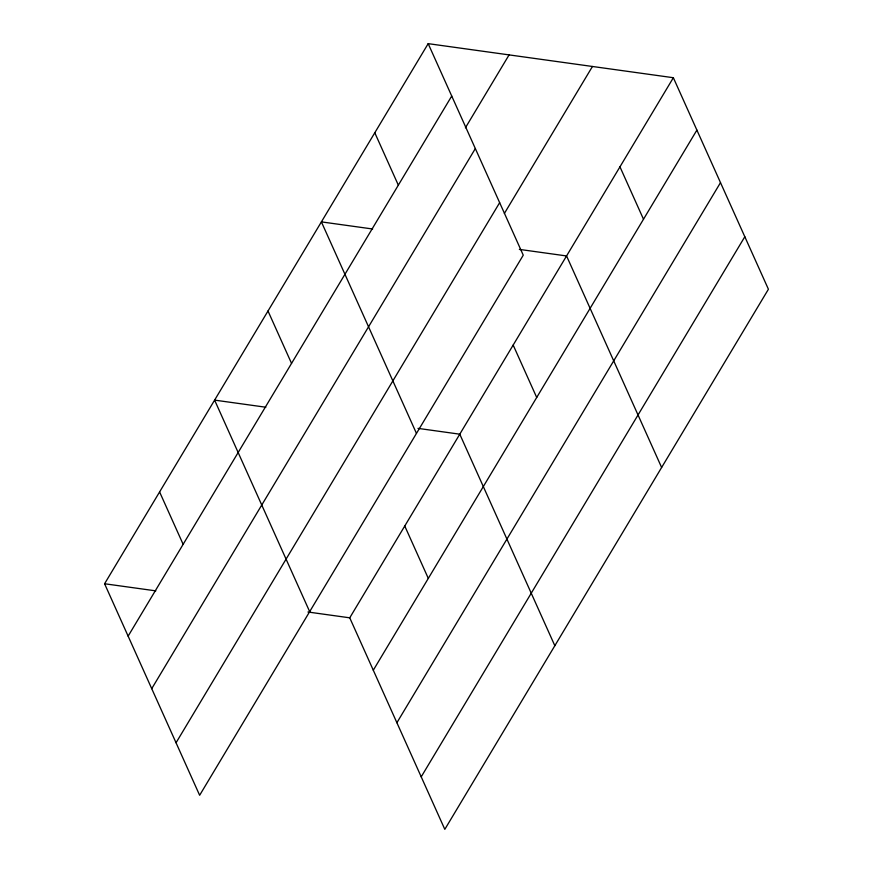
<?xml version="1.0" encoding="UTF-8"?>
<svg xmlns="http://www.w3.org/2000/svg" width="873" height="873" viewBox="0 0 873 873"><rect width="100%" height="100%" fill="white"/><g stroke="black" fill="none" stroke-linecap="round" stroke-linejoin="round"><path stroke-width="1.31" d="M428.185 43.65L523.254 255.178L199.644 795.281L104.585 583.753L428.185 43.65L673.356 77.719L768.415 289.247L444.815 829.35L349.746 617.822L673.356 77.719M128.124 636.144L451.734 96.041M465.407 127.807L509.09 54.89M151.727 688.666L475.338 148.563M176.051 742.77L499.651 202.667M504.376 213.459L592.451 66.479M373.295 670.213L696.894 130.11M396.899 722.724L720.498 182.632M421.212 776.839L744.822 236.736M372.64 228.999L321.395 221.884L416.465 433.412M519.37 249.394L566.566 255.953L661.625 467.481M265.85 407.233L214.605 400.118L309.675 611.646M417.971 428.37L459.776 434.187L554.835 645.714M104.585 583.753L155.82 590.868M307.951 612.006L349.746 617.822M619.961 166.83L643.499 219.232M513.171 345.064L536.709 397.466M374.79 132.761L398.339 185.163M404.756 526.004L428.305 578.395M268 310.995L291.549 363.397M159.595 491.936L183.144 544.326"/></g></svg>
